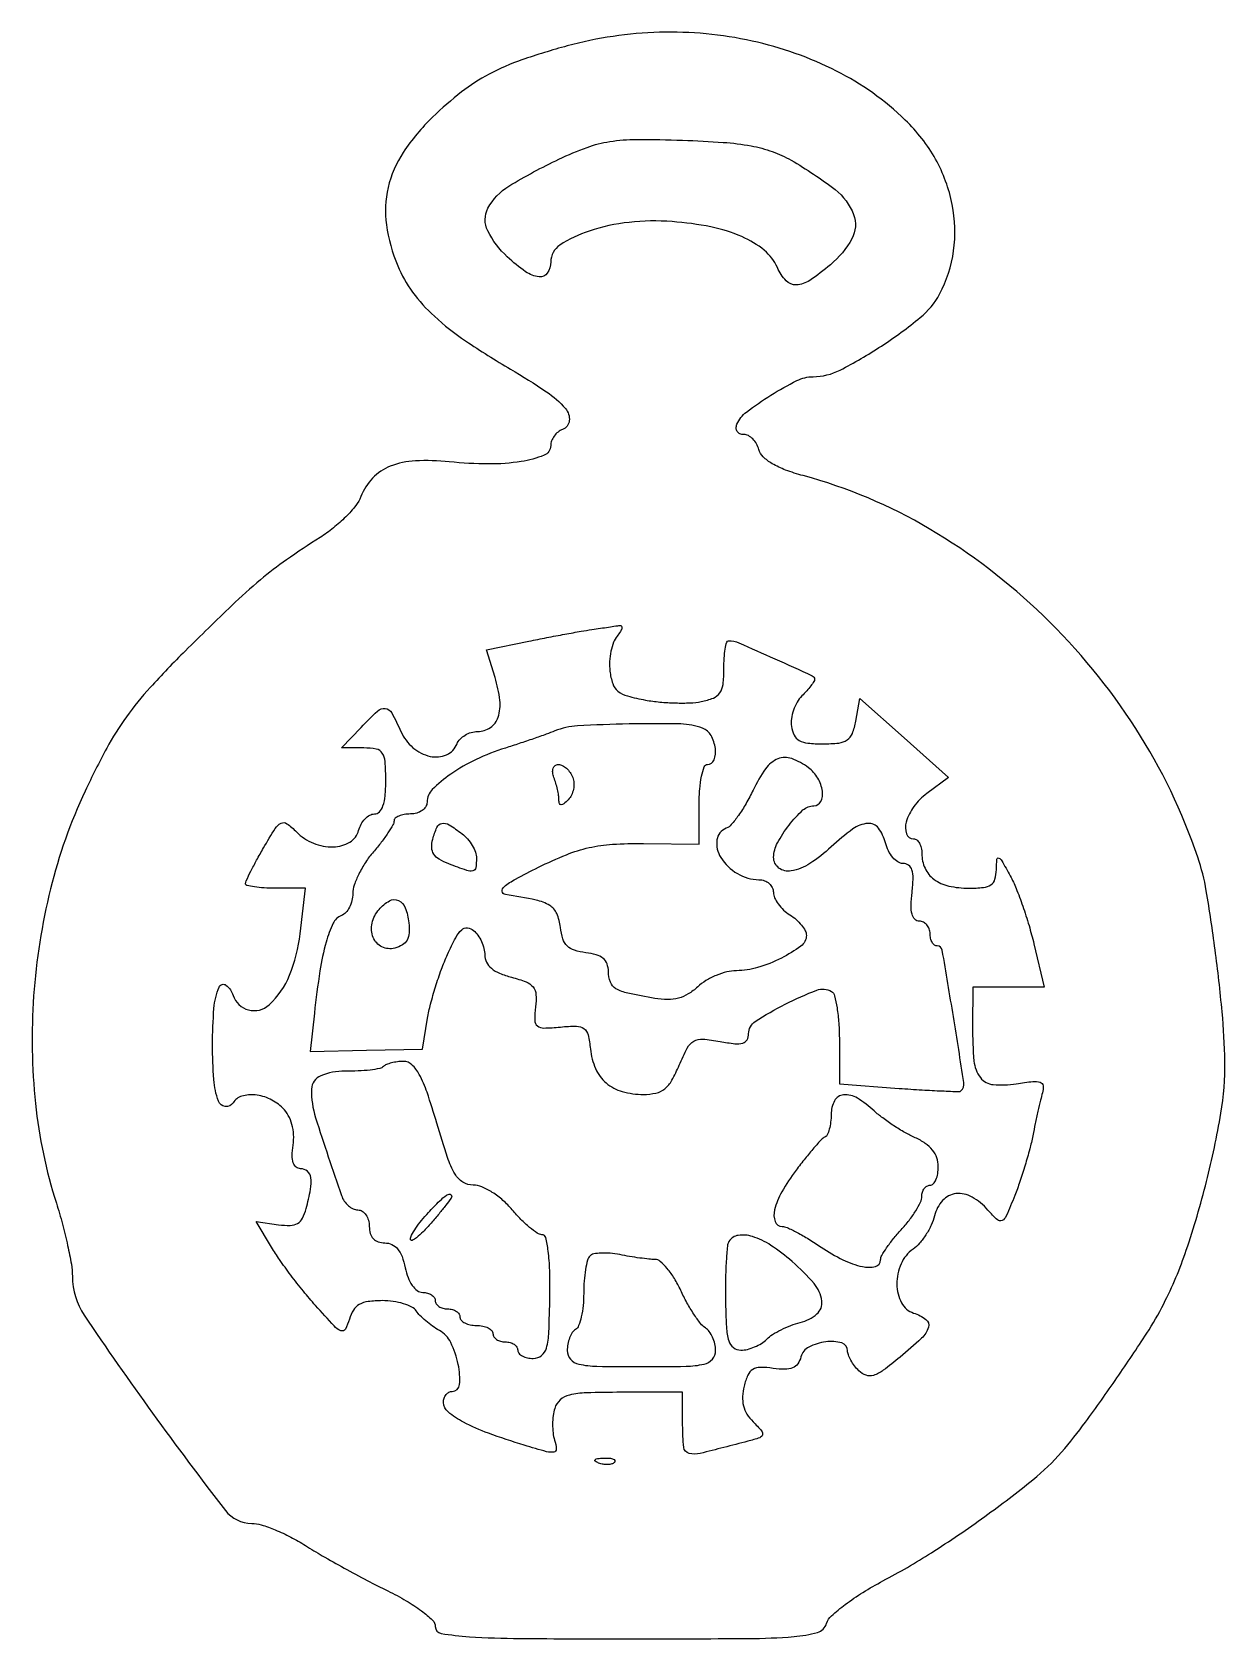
# Model space of a CAD drawing. Extents: x 0 to 145, y 0 to 195.
import ezdxf

# ---------------------------------------------------------------- set-up
doc = ezdxf.new("R2010")
doc.units = 0

msp = doc.modelspace()

# ---------------------------------------------------------------- linework, layer by layer
for points in [[(65, 193.110817, 0.01672), (59.502976, 191.415599, 0.038438), (55.533993, 189.693334, 0.043507), (52.181092, 187.529021, 0.02786), (48.681744, 184.485311, 0.053092), (45.128456, 180.207416, 0.089319), (43.277937, 175.936689, 0.093598), (43.079349, 171.432851, 0.063383), (44.449286, 166.467132, 0.05968), (46.259966, 163.267709, 0.048709), (48.889892, 160.338166, 0.037228), (52.681644, 157.349673, 0.016051), (58.133923, 153.924104, -0.016079), (62.476034, 151.195705, -0.066617), (64.78688, 149.143439, -0.205223), (65.250046, 147.681088, -0.283848), (64.436858, 146.614144, 0.077624), (63.887577, 146.298664, 0.065079), (63.422077, 145.813326, 0.066751), (63.107298, 145.238846, 0.092249), (63, 144.662227, -0.308883), (62.192289, 143.479502, -0.053449), (59.434648, 142.729191, -0.041538), (55.476464, 142.428468, -0.023916), (50.699375, 142.691578, 0.036677), (46.5885, 142.812979, 0.082994), (43.553089, 142.167883, 0.108919), (41.409973, 140.726735, 0.099954), (39.990975, 138.476263, -0.077936), (39.363393, 137.377309, -0.027872), (38.155954, 136.028536, -0.026853), (36.644322, 134.67245, -0.028613), (35.026587, 133.516783, 0.011859), (30.946817, 130.803937, 0.022219), (27.804897, 128.390749, 0.016364), (24.323669, 125.262044, 0.003825), (18.702924, 119.784547, 0.012755), (14.444666, 115.350226, 0.029792), (11.552642, 111.774429, 0.030874), (9.16693, 107.958776, 0.014674), (6.553536, 102.784513, 0.048971), (2.34795, 90.91402, 0.043209), (0.303893, 77.939798, 0.043487), (0.525889, 64.897439, 0.051364), (3.055758, 52.825462, -0.011856), (3.800008, 50.289878, -0.01161), (4.428879, 47.704131, -0.011567), (4.875076, 45.411543, -0.042297), (5, 43.937451, 0.148626), (6.424547, 39.250939, 0.009503), (14.712758, 27.371873, 0.007436), (23.561125, 15.563444, 0.23226), (26.745286, 14, -0.075551), (27.908863, 13.823172, -0.022353), (29.608347, 13.209874, -0.02188), (31.481944, 12.33974, -0.021964), (33.269872, 11.310208, 0.010673), (35.298794, 10.080101, 0.005148), (37.946462, 8.587311, 0.005102), (40.739635, 7.087095, 0.007293), (43.25, 5.817925, -0.019249), (45.479177, 4.623168, -0.028195), (47.33188, 3.391058, -0.028145), (48.674834, 2.261003, -0.206617), (49, 1.507717, 0.367139), (49.722696, 0.656154, 0.02478), (53.135447, 0.266086, 0.014258), (59.245021, 0.04764, 0.001806), (72.432612, 0, 0.001484), (86.937113, 0.04304, 0.017993), (92.500138, 0.276361, 0.050128), (95.340385, 0.787542, 0.25141), (96.460497, 1.875537, -0.133386), (97.053126, 2.794973, -0.021618), (98.708654, 4.160841, -0.022538), (100.851944, 5.631936, -0.018131), (103.277885, 7.021561, 0.021226), (109.165491, 10.442643, 0.013989), (115.644228, 14.844628, 0.013574), (121.464344, 19.286799, 0.044313), (124.947982, 22.648854, 0.02042), (127.842301, 26.274079, 0.007386), (131.661575, 31.644879, 0.00711), (135.271566, 37.046341, 0.026112), (137.323697, 40.607923, 0.036144), (140.062614, 47.117705, 0.019714), (142.51378, 55.435522, 0.019622), (144.260598, 63.715696, 0.046326), (144.739701, 70, 0.019084), (144.410893, 76.009851, 0.009659), (143.562446, 83.544308, 0.008747), (142.490301, 90.689205, 0.040237), (141.467815, 94.746547, 0.061042), (133.934805, 110.371729, 0.057833), (122.735297, 124.032894, 0.058774), (108.901488, 134.574413, 0.067576), (93.612314, 141.016683, -0.022668), (91.471823, 141.700376, -0.044162), (89.853188, 142.467867, -0.058337), (88.758362, 143.295971, -0.138604), (88.245682, 144.168511, 0.064953), (87.961553, 144.868671, 0.067608), (87.510282, 145.462, 0.074906), (86.967385, 145.862861, 0.122225), (86.414753, 146, -0.100509), (85.939665, 146.096476, -0.147283), (85.613763, 146.367188, -0.146953), (85.49107, 146.773349, -0.099909), (85.586507, 147.25, -0.132383), (86.733129, 148.727396, -0.022411), (89.701415, 150.770087, -0.023255), (92.853538, 152.539165, -0.11496), (94.81934, 153.011923, 0.117394), (98.086798, 153.814337, 0.026054), (103.099341, 156.728601, 0.026906), (107.814225, 160.184532, 0.098368), (110.157315, 163.032912, 0.089609), (111.849967, 168.253551, 0.08255), (111.681015, 173.89529, 0.079214), (109.662779, 179.377204, 0.073248), (105.998329, 184.127218, 0.074947), (97.64261, 190.06539, 0.063215), (87.411547, 193.707241, 0.060853), (76.20819, 194.765226, 0.059645)], [(92.158775, 179.249201, -0.032547), (97.482179, 175.694881, -0.140178), (99.728754, 172.66791, -0.220164), (99.512657, 169.732087, -0.091353), (96.923275, 166.588894, -0.026218), (94.405049, 164.686095, -0.136174), (92.769082, 164.136725, -0.223651), (91.538183, 164.638046, -0.082639), (90.487128, 166.245566, 0.118935), (88.896445, 168.334012, 0.068105), (86.176307, 169.990978, 0.053497), (82.421576, 171.169866, 0.030714), (77.715509, 171.813517, 0.045904), (72.507054, 171.723792, 0.053108), (67.66136, 170.665175, 0.063357), (64.111412, 168.960201, 0.254411), (63, 166.917292, -0.14845), (62.589433, 165.564918, -0.281939), (61.592831, 165.105813, -0.125773), (59.955945, 165.737223, -0.032333), (57.739782, 167.540469, -0.089828), (55.365358, 170.703391, -0.242331), (55.394587, 173.430482, -0.136023), (57.935536, 176.122166, -0.025111), (64, 179.384979, -0.023002), (67.40622, 180.814656, -0.049945), (70.151094, 181.520196, -0.037766), (73.424445, 181.770403, -0.008555), (79, 181.679421, -0.009446), (83.93045, 181.421236, -0.027861), (87.295966, 180.991782, -0.039268), (89.867128, 180.304708, -0.046036)], [(71.050187, 121.560472, 0.083813), (70.614562, 120.809229, 0.038828), (70.301092, 119.721707, 0.037041), (70.142581, 118.499487, 0.042417), (70.177742, 117.322313, 0.054158), (70.521277, 115.806384, 0.1402), (71.157105, 114.895969, 0.104151), (72.308756, 114.303693, 0.022648), (74.5, 113.808702, 0.021095), (76.232877, 113.573874, 0.016375), (78.132812, 113.460197, 0.016659), (79.91443, 113.471424, 0.03794), (81.25, 113.626316, 0.045319), (82.723275, 114.052961, 0.148717), (83.510083, 114.673404, 0.124771), (83.895204, 115.697992, 0.027828), (84, 117.579455, -0.015518), (84.040707, 118.890736, -0.025386), (84.165857, 119.995215, -0.022964), (84.343129, 120.828922, -0.341231), (84.564619, 121, -0.102137), (85.811162, 120.742679, -0.003903), (90.164839, 118.824803, -0.001896), (94.708484, 116.759999, -0.293102), (95, 116.305427, -0.150907), (94.921463, 116.051136, -0.015212), (94.543743, 115.532569, -0.017987), (94.041664, 114.931521, -0.013378), (93.446783, 114.303926, 0.067287), (92.874658, 113.552935, 0.047308), (92.438894, 112.582644, 0.047489), (92.194946, 111.553103, 0.069979), (92.196783, 110.625354, 0.07977), (92.525627, 109.565721, 0.15113), (93.135723, 108.923957, 0.102511), (94.184242, 108.592256, 0.025526), (95.990179, 108.5, 0.026368), (97.924844, 108.602099, 0.125063), (98.956909, 108.98385, 0.152127), (99.5735, 109.76897, 0.045234), (99.990179, 111.25489), (100.5, 114.009779), (105.858202, 109.226219), (111.216404, 104.442658), (108.608202, 102.48398, 0.07259), (107.033537, 100.897784, 0.088119), (106.102813, 99.024139, 0.156615), (106.138774, 97.61136, 0.318851), (107, 97, -0.17482), (107.381591, 96.862375, -0.093122), (107.70625, 96.47125, -0.073362), (107.925973, 95.888633, -0.053595), (108, 95.2, 0.107528), (108.387752, 93.417819, 0.127511), (109.471077, 92.083952, 0.104243), (111.261251, 91.268802, 0.054944), (113.7, 91, 0.025137), (115.459133, 91.088494, 0.123698), (116.38642, 91.423488, 0.177081), (116.867359, 92.086653, 0.064873), (117.040038, 93.25, -0.016339), (117.104509, 94.526414, -0.516838), (117.334885, 94.662512, -0.159516), (117.692854, 94.337735, -0.004501), (118.717452, 92.5, -0.029417), (119.432053, 90.985199, -0.011804), (120.235863, 88.839062, -0.011633), (120.99546, 86.479875, -0.014416), (121.587214, 84.25), (122.819599, 79), (118.50579, 79), (114.19198, 79), (114.154906, 74.21369, 0.023958), (114.322242, 70.049319, 0.142296), (115.103111, 68.040603, 0.21141), (116.656429, 67.190696, 0.061289), (119.449928, 67.298162, -0.012393), (121.471604, 67.575004, -0.11188), (122.353044, 67.476289, -0.290581), (122.696175, 67.043937, -0.094945), (122.624666, 66.195245, 0.009849), (122.395508, 65.311388, 0.003031), (122.084332, 63.969853, 0.003031), (121.754301, 62.464325, 0.003321), (121.452747, 61, -0.015696), (121.079168, 59.388827, -0.008377), (120.52185, 57.420971, -0.008331), (119.884977, 55.428647, -0.01285), (119.261894, 53.730965, -0.007412), (118.243485, 51.269377, -0.168868), (117.734259, 50.713561, -0.323412), (117.158818, 50.78941, -0.024931), (116.016509, 51.980965, 0.084506), (114.089729, 53.563886, 0.157446), (112.132022, 53.974606, 0.185713), (110.524863, 53.152612, 0.121817), (109.537834, 51.294718, -0.047078), (109.136413, 50.159888, -0.034351), (108.491533, 48.987133, -0.03499), (107.718028, 47.951223, -0.062193), (106.929426, 47.238014, 0.137891), (105.47614, 45.461781, 0.105589), (104.972223, 42.992104, 0.117733), (105.532675, 40.736203, 0.198957), (107, 39.5, -0.085917), (108.488963, 38.727204, -0.314302), (108.797564, 37.769045, -0.130813), (107.967253, 36.437627, -0.015917), (105.357897, 34.143479, -0.013399), (103.32753, 32.559295, -0.079687), (102.136335, 31.944066, -0.164344), (101.232526, 31.951359, -0.11337), (100.357897, 32.499246, -0.035296), (99.838261, 33.097925, -0.033656), (99.398882, 33.772993, -0.035502), (99.094114, 34.422513, -0.092197), (99, 34.928571, 0.336801), (98.282646, 35.87272, 0.100889), (96.362003, 36.007821, 0.084199), (94.298762, 35.372131, 0.215271), (93.337677, 34.183276, -0.089658), (92.949172, 33.346379, -0.142025), (92.336332, 32.855665, -0.102237), (91.398103, 32.675953, -0.032815), (89.977146, 32.790046, 0.034229), (88.413171, 32.911178, 0.140005), (87.504416, 32.660321, 0.152478), (86.908736, 31.982017, 0.043053), (86.444861, 30.63633, 0.05021), (86.260082, 29.375956, 0.073352), (86.373252, 28.261584, 0.076034), (86.797509, 27.256515, 0.058616), (87.535889, 26.321254, -0.01559), (88.569577, 25.221015, -0.252848), (88.680393, 24.742843, -0.251038), (88.341407, 24.385824, -0.015392), (86.886878, 23.953978, -0.003318), (81.117448, 22.473478, -0.122989), (79.7712, 22.473738, -0.316387), (79.136205, 23.208028, -0.025046), (79, 25.925392), (79, 29.888889), (71.549755, 29.888889, 0.007401), (67.322542, 29.826312, 0.051774), (65.280117, 29.552932, 0.121602), (64.150523, 28.966962, 0.136569), (63.482367, 27.944444, 0.04659), (63.290042, 27.060422, 0.029664), (63.224978, 26.008879, 0.029707), (63.284718, 24.960278, 0.047793), (63.472774, 24.085781, -0.058469), (63.677346, 23.025082, -0.388078), (63.372118, 22.637156, -0.109599), (62.504225, 22.684554, -0.005637), (59.790162, 23.477232, -0.013337), (55.449686, 24.925772, -0.034549), (52.436257, 26.263719, -0.048627), (50.54716, 27.512489, -0.22612), (50, 28.660515, -0.077877), (50.080187, 29.172219, -0.090269), (50.312362, 29.606526, -0.10078), (50.65782, 29.89687, -0.125159), (51.063358, 30, 0.392165), (51.946552, 30.818612, 0.071141), (51.784712, 33.260384, 0.059402), (50.875482, 35.942048, 0.156784), (49.5, 37.399151, -0.026824), (48.675647, 37.912316, -0.022012), (47.852591, 38.543813, -0.022559), (47.14673, 39.19298, -0.053292), (46.70031, 39.75, 0.135296), (46.165494, 40.231224, 0.042543), (45.156261, 40.632813, 0.038961), (43.901674, 40.90782, 0.03449), (42.566941, 41, 0.031622), (40.874936, 40.892884, 0.097432), (39.79173, 40.533085, 0.125102), (39.080157, 39.851528, 0.070084), (38.590765, 38.75, -0.055683), (38.101881, 37.558637, -0.380572), (37.552326, 37.362476, -0.110243), (36.72504, 37.933378, -0.005387), (34.475625, 40.414884, -0.01124), (33.010395, 42.143464, -0.008516), (31.478843, 44.102171, -0.008621), (30.103652, 45.99087, -0.019768), (29.150289, 47.469853), (27.297594, 50.609937), (30.007893, 50.212149, 0.039308), (31.41373, 50.117602, 0.129779), (32.301331, 50.362813, 0.143872), (32.899374, 50.995371, 0.052543), (33.345441, 52.157181, 0.018755), (33.87935, 54.499712, 0.081308), (33.913911, 55.920163, 0.181141), (33.495816, 56.692206, 0.180955), (32.673193, 57, -0.173363), (32.12808, 57.194861, -0.144468), (31.780216, 57.706378, -0.084141), (31.654987, 58.579958, -0.030065), (31.763024, 59.83874, 0.048774), (31.825649, 61.135441, 0.055212), (31.627857, 62.364789, 0.058711), (31.183657, 63.454324, 0.070363), (30.518403, 64.33874, 0.0851), (28.980958, 65.426173, 0.085014), (27.168555, 65.939883, 0.100193), (25.536161, 65.7874, 0.183096), (24.489919, 64.983688, -0.293124), (23.536965, 64.52694, -0.283893), (22.700922, 65.198264, -0.067021), (22.154053, 67.800104, -0.018334), (22, 72, -0.019017), (22.16858, 76.430779, -0.079472), (22.787247, 79.018544, -0.489603), (23.620989, 79.246531, -0.156202), (24.495391, 78.014521, 0.257008), (26.356388, 76.244536, 0.255489), (28.855442, 76.864221, 0.111352), (31.338478, 80.449908, 0.066819), (32.627782, 85.490101), (33.275363, 91), (29.637681, 91, -0.014256), (28.243107, 91.039769, -0.023391), (27.068569, 91.162115, -0.019865), (26.172132, 91.334788, -0.34834), (26, 91.551882, -0.111638), (26.081651, 91.913021, -0.005159), (26.638259, 93.050649, -0.008347), (27.340378, 94.392598, -0.005874), (28.172798, 95.879084, -0.008985), (29.6004, 98.259605, -0.140771), (30.298312, 98.88786, -0.277687), (31.006799, 98.824989, -0.038811), (32.172798, 97.827202, 0.098974), (34.233089, 96.453405, 0.103798), (36.627974, 96.007871, 0.128009), (38.637297, 96.580344, 0.198245), (39.710251, 98, -0.060903), (40.013407, 98.764694, -0.065681), (40.485993, 99.4125, -0.073972), (41.048695, 99.850737, -0.129214), (41.616631, 100, 0.204052), (42.22714, 100.259976, 0.108593), (42.663539, 100.972873, 0.061957), (42.922786, 102.193913, 0.021366), (43, 104, 0.015936), (42.924536, 106.367136, 0.132158), (42.582855, 107.376072, 0.202306), (41.847275, 107.860367, 0.045788), (40.325686, 108), (37.651372, 108), (40, 110.5, -0.016001), (41.984689, 112.481553, -0.217211), (42.930646, 112.800112, -0.247083), (43.718432, 112.275596, -0.020554), (44.839706, 110, 0.110975), (46.293562, 108.038182, 0.124343), (48.391506, 106.986791, 0.158457), (50.376786, 107.180268, 0.200873), (51.638374, 108.5, -0.09957), (52.001888, 109.073558, -0.066848), (52.610185, 109.559375, -0.063724), (53.359678, 109.887933, -0.071589), (54.138374, 110, 0.150814), (55.69179, 110.479461, 0.16649), (56.631026, 111.735446, 0.108195), (56.83023, 113.791366, 0.044735), (56.248947, 116.540516), (55.216361, 119.904987), (60.358181, 120.951293, -0.002356), (62.510111, 121.37864, -0.002175), (64.723966, 121.797471, -0.00217), (66.699251, 122.153417, -0.007241), (68, 122.362617, 0.00031), (69.021104, 122.512352, 0.000329), (70.021906, 122.660415, 0.000313), (70.883448, 122.789005, 0.001514), (71.372445, 122.863818, -0.272706), (71.586331, 122.778978, -0.229692), (71.637665, 122.537135, -0.08333), (71.450688, 122.105368, -0.029453)], [(63.5, 110.062212, -0.00939), (62.464056, 109.668997, -0.003017), (60.9125, 109.123715, -0.003008), (59.178097, 108.537553, -0.003363), (57.5, 107.994142, 0.033822), (53.962779, 106.605631, 0.040727), (50.869743, 104.821968, 0.04452), (48.638725, 102.967539, 0.199676), (48, 101.431906, -0.138463), (47.845831, 100.885865, -0.100105), (47.4125, 100.420622, -0.085774), (46.764378, 100.107365, -0.069887), (46, 100, 0.040317), (45.234216, 99.938151, 0.059656), (44.5875, 99.75194, 0.078458), (44.147811, 99.47865, 0.217874), (44, 99.155539, -0.132697), (43.869802, 98.673595, -0.015019), (43.265984, 97.705637, -0.017345), (42.458154, 96.579952, -0.013282), (41.501221, 95.405539, 0.032401), (40.54483, 94.135634, 0.03024), (39.7361, 92.723993, 0.031613), (39.173902, 91.38152, 0.083396), (39.001221, 90.356989, -0.059396), (38.898351, 89.498228, -0.059549), (38.596498, 88.688511, -0.06535), (38.151327, 88.046524, -0.117429), (37.625154, 87.6864, 0.193235), (36.609998, 86.744143, 0.04252), (35.765004, 84.470794, 0.02979), (35.016788, 80.982978, 0.010187), (34.338858, 75.852783), (33.820837, 71.205566), (40.643977, 71.352783), (47.467117, 71.5), (48.073015, 75.230776, -0.023174), (48.434246, 76.947964, -0.012187), (49.032982, 79.045514, -0.012099), (49.752171, 81.168563, -0.018206), (50.49015, 82.978157, -0.015134), (51.47905, 85.005119, -0.086402), (52.207465, 85.950406, -0.209713), (52.894795, 86.184641, -0.153114), (53.650693, 85.874936, -0.068445), (54.167321, 85.310716, -0.044562), (54.603641, 84.540926, -0.044204), (54.900767, 83.69623, -0.062553), (55, 82.906147, 0.119999), (55.210446, 82.041909, 0.100519), (55.803861, 81.305191, 0.074302), (56.810399, 80.696323, 0.035254), (58.25, 80.210909, -0.027661), (60.017522, 79.644637, -0.131924), (60.868106, 79.027475, -0.157099), (61.215894, 78.128474, -0.044301), (61.168624, 76.607449, 0.029064), (61.068354, 74.979119, 0.227011), (61.385225, 74.311365, 0.17916), (62.158628, 74.04929, 0.017344), (64.168624, 74.175132, -0.023378), (66.124232, 74.273903, -0.160618), (67.027583, 73.979748, -0.179599), (67.524776, 73.224294, -0.030751), (67.812217, 71.5, 0.077455), (68.439667, 69.125121, 0.11305), (69.723682, 67.393505, 0.109039), (71.672229, 66.353207, 0.068398), (74.242156, 66, 0.055455), (75.766815, 66.169621, 0.116197), (76.83337, 66.68871, 0.09441), (77.69097, 67.710558, 0.028554), (78.581028, 69.539685, -0.021577), (79.562128, 71.629488, -0.141018), (80.354537, 72.45944, -0.152899), (81.434802, 72.706571, -0.026731), (83.530001, 72.428394, 0.017149), (85.333313, 72.153728, 0.095323), (86.305723, 72.225052, 0.204289), (86.809905, 72.621481, 0.126022), (87, 73.363716, -0.254291), (87.811267, 74.855722, -0.025777), (91.430838, 76.94356, -0.026226), (95.253329, 78.646994, -0.234236), (97.031691, 78.480414, -0.19464), (97.410296, 77.964136, -0.021439), (97.715559, 76.498942, -0.023646), (97.929416, 74.651577, -0.016993), (98, 72.57535), (98, 67.268735), (105.25, 66.739197, 0.00299), (108.046322, 66.551757, 0.004762), (110.439965, 66.428549, 0.00125), (112.521602, 66.346482, 0.196174), (112.737116, 66.425279, 0.251427), (113.093393, 67.431815, 0.002364), (111.82522, 75.434127, 0.00203), (110.476573, 83.485903, 0.36525), (109.866699, 84, -0.168901), (109.536042, 84.114977, -0.094675), (109.254593, 84.440625, -0.075347), (109.064276, 84.926221, -0.055837), (109, 85.5, 0.085307), (108.901556, 86.072802, 0.093618), (108.61836, 86.559375, 0.100383), (108.196382, 86.884794, 0.114704), (107.700801, 87, -0.203909), (107.154554, 87.232434, -0.12998), (106.813849, 87.844865, -0.069314), (106.695539, 88.908644, -0.022147), (106.810207, 90.5, 0.020409), (106.939487, 92.211196, 0.084481), (106.801487, 93.23511, 0.167113), (106.394991, 93.788322, 0.152653), (105.717814, 94, -0.145761), (105.097124, 94.184873, -0.071756), (104.473418, 94.734375, -0.061751), (103.940835, 95.543819, -0.053226), (103.589356, 96.5, 0.101845), (102.730339, 98.283334, 0.253917), (101.451916, 98.856681, 0.14027), (99.633772, 98.183811, 0.029554), (97, 96, -0.044236), (94.434462, 93.996737, -0.099576), (92.148866, 93.094337, -0.209294), (90.664565, 93.449865, -0.239973), (90.033269, 94.75, -0.119159), (90.487751, 96.484896, -0.042331), (91.898431, 98.647395, -0.040807), (93.589494, 100.483883, -0.188442), (94.910293, 101, 0.283581), (95.746951, 101.516019, 0.153134), (95.948844, 102.754603, 0.099615), (95.386821, 104.338881, 0.095795), (94.25, 105.607954, 0.075004), (92.219073, 106.716342, 0.186212), (90.55334, 106.685764, 0.144938), (89.058583, 105.490713, 0.040407), (87.53343, 102.874036, -0.019075), (86.686395, 101.267075, -0.023082), (85.767532, 99.831609, -0.022554), (84.899012, 98.714031, -0.12531), (84.28343, 98.278521, 0.274585), (83.156885, 96.851968, 0.176348), (83.623317, 94.732732, 0.117737), (85.640295, 92.774372, 0.130251), (88.25, 92.031803, -0.083563), (88.918342, 91.906792, -0.091406), (89.485938, 91.571206, -0.098551), (89.865721, 91.079903, -0.115915), (90, 90.508474, 0.107418), (90.143819, 89.846761, 0.050645), (90.5875, 89.088184, 0.046919), (91.234913, 88.356259, 0.048682), (92, 87.767927, -0.040631), (92.765224, 87.19882, -0.043027), (93.4125, 86.523385, -0.047119), (93.85966, 85.846711, -0.123059), (94, 85.285133, -0.237747), (93.347783, 83.991, -0.042481), (90.972746, 82.52755, -0.044022), (88.091818, 81.379099, -0.072965), (85.507846, 81, 0.061553), (84.363084, 80.858537, 0.037112), (83.06329, 80.427666, 0.036682), (81.815619, 79.797635, 0.052318), (80.825042, 79.051629, -0.050753), (79.678833, 78.182797, -0.070661), (78.497644, 77.674887, -0.06738), (77.178912, 77.501871, -0.041489), (75.616856, 77.638163, -0.010052), (72.351169, 78.266441, -0.079227), (70.916426, 78.82011, -0.17117), (70.238061, 79.616842, -0.091825), (70, 80.902193, 0.090014), (69.83385, 81.817621, 0.130529), (69.359862, 82.483413, 0.102907), (68.52134, 82.927913, 0.041971), (67.25, 83.183578, -0.046923), (65.867034, 83.475942, -0.121321), (65.000275, 83.999725, -0.121403), (64.476209, 84.865859, -0.047019), (64.183813, 86.24756, 0.071862), (63.741605, 87.922988, 0.158866), (62.882846, 88.908798, 0.083686), (61.217819, 89.5586, 0.01119), (57.5, 90.245593, -0.33261), (57.13176, 90.626679, -0.257661), (57.35193, 91.180657, -0.048677), (58.731848, 92.106337, -0.008641), (61.5, 93.534527, -0.018712), (64.904249, 95.061362, -0.040365), (67.643206, 95.919156, -0.040181), (70.49221, 96.327913, -0.018382), (74.25, 96.423462), (81, 96.346924), (81, 101.173462, -0.019514), (81.072229, 103.023479, -0.031574), (81.29375, 104.582204, -0.033231), (81.610626, 105.723893, -0.31857), (82, 106, 0.311326), (82.802735, 106.553469, 0.124438), (82.965277, 107.949203, 0.09683), (82.437285, 109.517604, 0.173357), (81.418213, 110.393011, 0.087087), (78.772651, 110.909137, 0.009349), (72.502194, 110.910627, 0.009653), (66.245826, 110.674245, 0.081299)], [(65.664167, 104.432783, -0.078522), (65.809667, 103.749087, -0.061901), (65.75615, 102.99318, -0.06262), (65.521164, 102.282667, -0.085436), (65.132783, 101.732783, -0.02275), (64.581853, 101.229831, -0.172056), (64.256515, 101.10973, -0.341337), (64.062311, 101.255842, -0.067079), (64, 101.718213, 0.038908), (63.957953, 102.257735, 0.016397), (63.821697, 102.9726, 0.016106), (63.625428, 103.73067, 0.020216), (63.393011, 104.418213, -0.062998), (63.244335, 105.02424, -0.110153), (63.29809, 105.535923, -0.151794), (63.540748, 105.871984, -0.162438), (63.924396, 106, -0.118752), (64.404393, 105.884368, -0.06521), (64.905033, 105.53963, -0.059258), (65.349425, 105.032082, -0.058659)], [(52.25, 97.607954, -0.052702), (52.91955, 96.978411, -0.044568), (53.485937, 96.188065, -0.04663), (53.87325, 95.364363, -0.086802), (54, 94.639757, -0.040879), (53.905254, 93.482842, -0.310225), (53.545922, 93.108581, -0.135245), (52.817022, 93.15583, -0.007433), (50.644366, 93.945112, -0.042693), (49.481132, 94.50509, -0.11571), (48.824498, 95.134692, -0.137415), (48.579435, 95.91886, -0.071511), (48.695898, 96.945112, -0.04191), (49.20111, 98.375382, -0.245537), (49.80789, 98.852099, -0.186511), (50.670975, 98.691115, -0.024034)], [(45.80381, 86.803584, -0.045928), (45.837079, 85.578618, -0.11167), (45.582617, 84.716651, -0.129446), (45.012727, 84.125321, -0.072783), (44.088597, 83.73342, -0.180579), (42.534485, 83.891752, -0.1841), (41.479778, 85.028824, -0.152465), (41.338077, 86.771916, -0.126331), (42.189703, 88.436837, -0.081357), (43.453958, 89.468204, -0.241111), (44.539232, 89.521152, -0.200627), (45.360998, 88.639679, -0.058922)], [(42.714785, 69.381452, -0.150845), (42.261896, 69.142228, -0.016636), (41.088801, 68.961014, -0.019102), (39.643638, 68.842543, -0.01435), (38.048119, 68.818772, 0.101265), (35.114647, 68.260565, 0.296512), (33.998673, 66.644674, 0.084597), (34.491916, 63.167066, 0.005873), (37.62762, 53.75, 0.065516), (37.96246, 53.080949, 0.063678), (38.46172, 52.514063, 0.068931), (39.042537, 52.13027, 0.112033), (39.616631, 52, -0.143115), (40.144167, 51.845846, -0.099595), (40.593635, 51.4125, -0.084175), (40.896468, 50.76449, -0.067406), (41, 50, 0.071833), (41.123084, 49.147682, 0.117109), (41.484375, 48.516667, 0.122356), (42.077409, 48.133074, 0.08285), (42.875, 48, -0.109085), (43.742929, 47.808364, -0.112059), (44.43975, 47.27, -0.084595), (44.97095, 46.344416, -0.038727), (45.35, 45, 0.041865), (45.696501, 43.799874, 0.062968), (46.209051, 42.840164, 0.080034), (46.823464, 42.214122, 0.160109), (47.475, 42, -0.063739), (48.058054, 41.92537, -0.081627), (48.552031, 41.70625, -0.098527), (48.882541, 41.381363, -0.15051), (49, 41, 0.148195), (49.115568, 40.618646, 0.098894), (49.440625, 40.29375, 0.082425), (49.926543, 40.074694, 0.064853), (50.5, 40, -0.064853), (51.073457, 39.925306, -0.082425), (51.559375, 39.70625, -0.098894), (51.884432, 39.381354, -0.148195), (52, 39, 0.191087), (52.151477, 38.618118, 0.088204), (52.5875, 38.29375, 0.068025), (53.234582, 38.073693, 0.048028), (54, 38, -0.048028), (54.765418, 37.926307, -0.068025), (55.4125, 37.70625, -0.088204), (55.848523, 37.381882, -0.191087), (56, 37, 0.148195), (56.115568, 36.618646, 0.098894), (56.440625, 36.29375, 0.082425), (56.926543, 36.074694, 0.064853), (57.5, 36, -0.064853), (58.073457, 35.925306, -0.082425), (58.559375, 35.70625, -0.098894), (58.884432, 35.381354, -0.148195), (59, 35, 0.182338), (59.143988, 34.618288, 0.09096), (59.555358, 34.29375, 0.070872), (60.167171, 34.073867, 0.050922), (60.89058, 34, 0.170064), (61.890759, 34.350322, 0.160346), (62.483273, 35.256667, 0.055164), (62.773347, 37.165649, 0.006388), (62.8939, 41.5, 0.010436), (62.875359, 44.674037, 0.024995), (62.695046, 47.020577, 0.027699), (62.397033, 48.639401, 0.346261), (61.938759, 49, -0.151286), (61.376895, 49.173987, -0.023808), (60.443046, 49.88125, -0.024608), (59.391305, 50.851292, -0.019271), (58.346546, 52, 0.038338), (57.211685, 53.156063, 0.038339), (55.913637, 54.125294, 0.041171), (54.642779, 54.790861, 0.100371), (53.61144, 55, -0.141106), (52.361431, 55.359933, -0.120022), (51.401429, 56.347641, -0.05316), (50.488785, 58.358523, -0.008425), (49.194131, 62.5, 0.00992), (48.007145, 66.257582, 0.041933), (47.067427, 68.421888, 0.080125), (46.165585, 69.599979, 0.19168), (45.160464, 70, 0.03058), (44.415624, 69.954403, 0.03137), (43.688354, 69.818302, 0.033041), (43.076398, 69.619723, 0.10174)], [(97, 63.583333, -0.028936), (96.944995, 62.633662, -0.037653), (96.779687, 61.778646, -0.041405), (96.539674, 61.119108, -0.182175), (96.25, 60.833333, 0.101079), (95.827674, 60.532024, 0.008212), (94.9125, 59.515954, 0.010782), (93.857986, 58.251762, 0.00808), (92.75, 56.816722, 0.030193), (91.023761, 54.187464, 0.069265), (90.141929, 51.99423, 0.147873), (90.211546, 50.592881, 0.316897), (91.053054, 50, -0.108357), (91.660901, 49.866706, -0.013573), (92.877503, 49.265625, -0.015454), (94.299338, 48.457307, -0.012251), (95.785188, 47.5, 0.033812), (98.437967, 45.948366, 0.062539), (100.790794, 45.124714, 0.114502), (102.376371, 45.150388, 0.344368), (103, 45.948478, -0.132072), (103.140024, 46.469338, -0.018953), (103.734375, 47.410744, -0.020427), (104.542731, 48.49216, -0.016167), (105.5, 49.594501, 0.022835), (106.456948, 50.726609, 0.025811), (107.265625, 51.897373, 0.026299), (107.841888, 52.951519, 0.112393), (108, 53.646023, -0.072203), (108.075108, 54.163428, -0.087177), (108.29375, 54.602269, -0.100442), (108.618657, 54.895644, -0.134357), (109, 55, 0.210124), (109.382374, 55.168115, 0.081453), (109.70625, 55.662667, 0.062024), (109.92664, 56.392236, 0.042395), (110, 57.255889, 0.083839), (109.820005, 58.321799, 0.085756), (109.300405, 59.260239, 0.074297), (108.423542, 60.070129, 0.045199), (107.187841, 60.75656, -0.0251), (105.95498, 61.378025, -0.015573), (104.571358, 62.22299, -0.015614), (103.254421, 63.144625, -0.027053), (102.229654, 64.000671, 0.051451), (100.181037, 65.549048, 0.157287), (98.506637, 65.94531, 0.254157), (97.418191, 65.236219, 0.124541)], [(51, 53.655539, -0.161235), (50.925739, 53.431238, -0.004005), (50.265984, 52.558762, -0.008235), (49.458798, 51.543945, -0.005468), (48.501221, 50.405539, -0.014987), (47.540935, 49.354368, -0.033313), (46.7361, 48.62832, -0.06477), (46.197437, 48.306878, -0.539231), (46.001221, 48.435549, -0.126382), (46.128988, 48.935663, -0.021957), (46.639064, 49.77615, -0.022637), (47.341948, 50.730844, -0.018573), (48.174314, 51.685549, -0.008105), (49.54535, 53.098344, -0.043869), (50.364398, 53.783343, -0.182436), (50.789737, 53.891009, -0.381496)], [(84.612944, 48.182747, 0.116463), (84.417089, 47.595071, 0.007563), (84.281975, 45.78938, 0.010686), (84.198726, 43.610611, 0.00775), (84.195518, 41.182747, 0.009011), (84.305067, 37.781712, 0.06112), (84.593002, 36.127236, 0.155867), (85.154774, 35.312476, 0.165977), (86.070163, 35, 0.061866), (86.851692, 35.097072, 0.039111), (87.723296, 35.391079, 0.03885), (88.547839, 35.821575, 0.056702), (89.188474, 36.331331, -0.056604), (89.891495, 36.890953, -0.024719), (90.933631, 37.473602, -0.02408), (92.1132, 37.989393, -0.029549), (93.259903, 38.350383, 0.115461), (95.274507, 39.388499, 0.254919), (95.874581, 40.954753, 0.14452), (94.929739, 43.068341, 0.037188), (92.267424, 45.75, 0.03213), (89.69675, 47.70602, 0.069732), (87.463919, 48.776249, 0.112856), (85.738956, 48.919686, 0.222418)], [(67.743056, 46.409722, 0.134722), (67.45395, 45.901926, 0.02168), (67.218273, 44.776234, 0.022617), (67.054439, 43.39191, 0.018146), (67, 41.89235, -0.024577), (66.926699, 40.401984, -0.031402), (66.70625, 39.045192, -0.032653), (66.387437, 37.973447, -0.167235), (66, 37.5, 0.111412), (65.616444, 37.123976, 0.050262), (65.29375, 36.49335, 0.046318), (65.074077, 35.729296, 0.046881), (65, 34.940983, 0.183137), (65.395712, 33.896847, 0.159806), (66.409206, 33.303916, 0.048528), (68.600699, 33.049818, 0.004613), (74, 33, 0.004593), (79.410239, 33.049697, 0.048796), (81.596337, 33.304175, 0.161218), (82.605776, 33.899816, 0.181459), (83, 34.95031, 0.057351), (82.907321, 35.755648, 0.049409), (82.632812, 36.562625, 0.051912), (82.228745, 37.251692, 0.092152), (81.75, 37.70031, -0.086414), (81.158367, 38.242194, -0.019101), (80.357877, 39.366654, -0.019313), (79.521728, 40.755757, -0.017537), (78.766179, 42.25, 0.028479), (78.000354, 43.685698, 0.03696), (77.133009, 44.898438, 0.0404), (76.290791, 45.757505, 0.180561), (75.641179, 46, -0.025876), (74.916233, 46.037543, -0.007649), (73.812088, 46.169314, -0.007655), (72.573463, 46.355738, -0.008175), (71.368056, 46.576389, 0.027485), (70.210261, 46.742428, 0.033369), (69.11441, 46.765191, 0.035434), (68.215813, 46.65977, 0.150567)], [(70.729167, 21.395833, -0.126455), (70.402231, 21.202593, -0.060344), (69.916927, 21.123424, -0.05415), (69.359369, 21.160852, -0.051402), (68.8125, 21.316886, -0.054073), (68.395823, 21.538436, -0.470617), (68.37858, 21.720685, -0.168741), (68.670344, 21.862007, -0.018894), (69.416667, 21.921053, -0.028489), (70.112848, 21.910055, -0.077125), (70.592839, 21.799335, -0.208169), (70.77538, 21.614691, -0.296942)]]:
    msp.add_lwpolyline(points, format="xyb", close=True)

doc.saveas('drawing.dxf')
